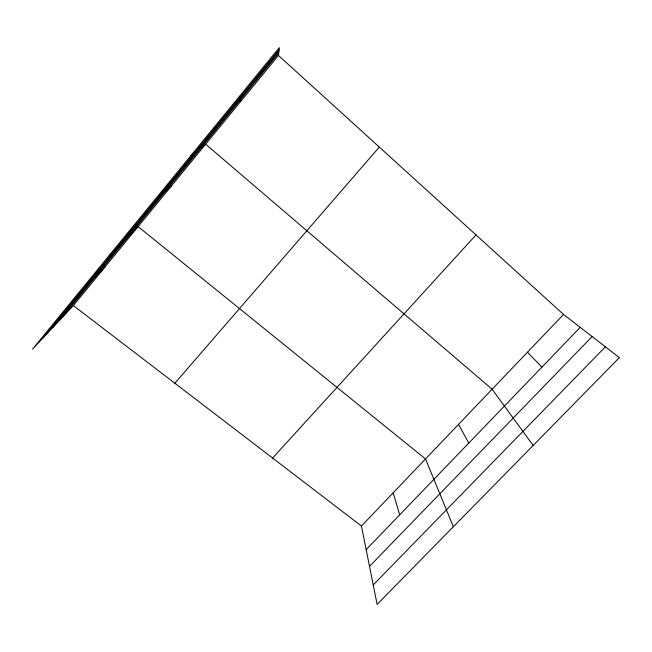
<?xml version="1.0" encoding="UTF-8"?>
<svg xmlns="http://www.w3.org/2000/svg" width="652" height="652" viewBox="0 0 652 652"><rect width="100%" height="100%" fill="white"/><g stroke="black" fill="none" stroke-linecap="round" stroke-linejoin="round"><path stroke-width="0.98" d="M278.437 55.436L279.325 47.612L32.6 349.065L73.358 305.576L278.437 55.436L563.532 314.451L619.4 357.606L377.125 604.388L361.452 526.042L73.358 305.576M42.869 338.103L279.097 49.601M52.576 327.752L278.885 51.475M61.247 318.494L278.697 53.13M174.858 383.254L379.301 147.067M272.593 458.046L475.993 234.916M361.452 526.042L563.532 314.451M95.086 277.198L105.38 266.513M366.171 549.636L580.223 327.345M369.521 566.368L592.13 336.546M373.237 584.925L605.406 346.799M109.748 254.81L138.094 226.619L425.52 458.959L453.36 526.734M165.103 191.761L171.509 185.853M190.987 155.543L205.657 144.198L492.113 389.228L533.165 445.446M239.545 100.913L241.639 100.326M527.46 352.219L541.91 367.133M458.495 424.436L468.788 443.075M393.18 492.822L399.684 514.836"/></g></svg>
